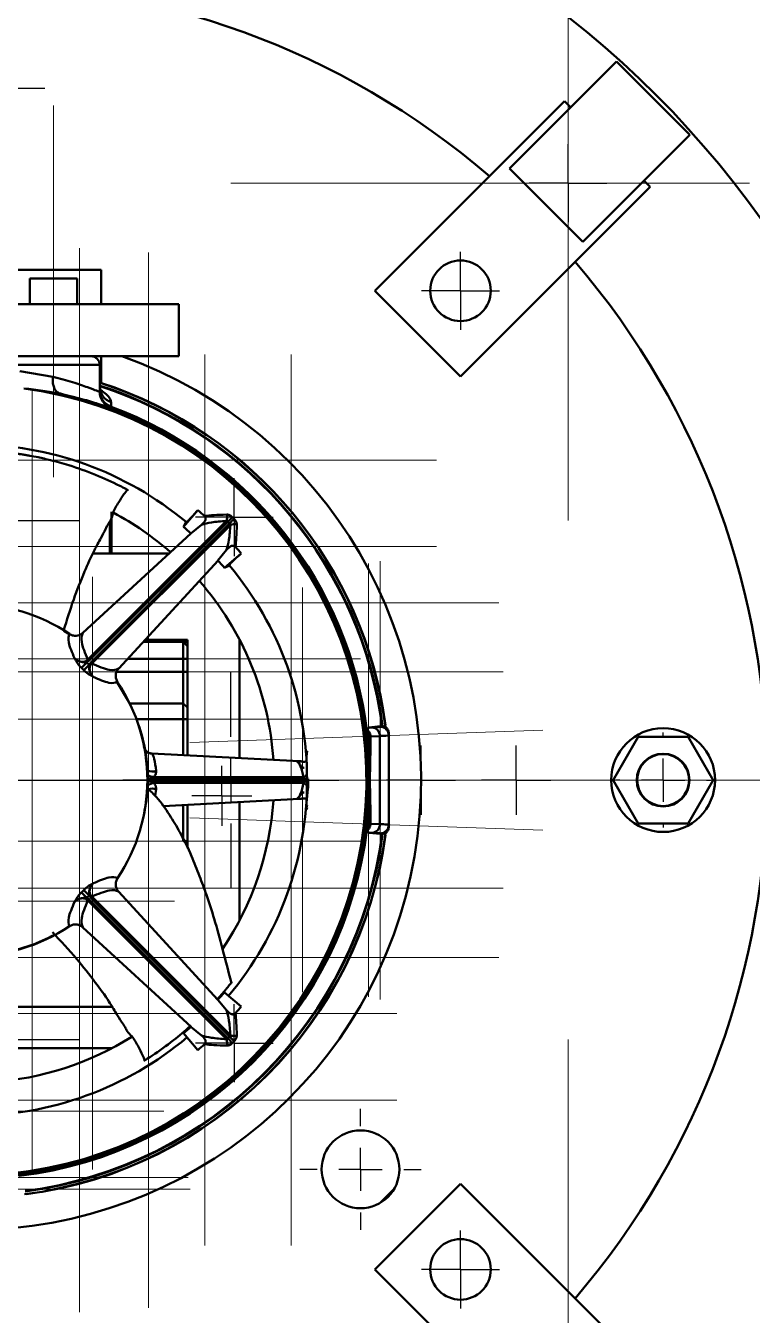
# Model space of a CAD drawing. Header units: millimetres. Extents: x 0 to 420, y 0 to 297.
# Drawn here: x 349.57 to 370.58, y 189.53 to 226.8 of the extents above; entities that cross this region are included whole.
import ezdxf

# ---------------------------------------------------------------- set-up
doc = ezdxf.new("R2010")
doc.units = ezdxf.units.MM
doc.linetypes.add('CENTERX2', pattern=[20.32, 12.7, -2.54, 2.54, -2.54])
doc.layers.add('9中心线层', color=1, linetype='Continuous')

# ---------------------------------------------------------------- blocks, each defined once
blk = doc.blocks.new('SW_CENTERMARKSYMBOL_100')
at = {"layer": '9中心线层', "color": 0}
for p, q in [((0, 1.25), (0, 1.375)), ((0, 0), (0, 0.625)), ((-1.25, 0), (-1.375, 0)), ((0, 0), (-0.625, 0)), ((0, 0), (0, -0.625)), ((0, 0), (0.625, 0)), ((1.25, 0), (1.375, 0)), ((0, -1.25), (0, -1.375))]:
    blk.add_line(p, q, dxfattribs=at)
blk = doc.blocks.new('SW_CENTERMARKSYMBOL_101')
at = {"layer": '9中心线层', "color": 0}
for p, q in [((0, 1.25), (0, 9.375)), ((0, 0), (0, 0.625)), ((-1.25, 0), (-9.375, 0)), ((0, 0), (-0.625, 0)), ((0, 0), (0, -0.625)), ((0, 0), (0.625, 0)), ((1.25, 0), (9.375, 0)), ((0, -1.25), (0, -9.375))]:
    blk.add_line(p, q, dxfattribs=at)
blk = doc.blocks.new('SW_CENTERMARKSYMBOL_104')
at = {"layer": '9中心线层', "color": 0}
for p, q in [((0, 1.25), (0, 2.125)), ((0, 0), (0, 0.625)), ((-1.25, 0), (-2.125, 0)), ((0, 0), (-0.625, 0)), ((0, 0), (0, -0.625)), ((0, 0), (0.625, 0)), ((1.25, 0), (2.125, 0)), ((0, -1.25), (0, -2.125))]:
    blk.add_line(p, q, dxfattribs=at)
blk = doc.blocks.new('SW_CENTERMARKSYMBOL_105')
at = {"layer": '9中心线层', "color": 0}
for p, q in [((0, 0.625), (0, 1.125)), ((0, 0), (0, 0.625)), ((-0.625, 0), (-1.125, 0)), ((0, 0), (-0.625, 0)), ((0, 0), (0, -0.625)), ((0, 0), (0.625, 0)), ((0.625, 0), (1.125, 0)), ((0, -0.625), (0, -1.125))]:
    blk.add_line(p, q, dxfattribs=at)
blk = doc.blocks.new('SW_CENTERMARKSYMBOL_108')
at = {"layer": '9中心线层', "color": 0}
for p, q in [((0, 0.625), (0, 1.125)), ((0, 0), (0, 0.625)), ((-0.625, 0), (-1.125, 0)), ((0, 0), (-0.625, 0)), ((0, 0), (0, -0.625)), ((0, 0), (0.625, 0)), ((0.625, 0), (1.125, 0)), ((0, -0.625), (0, -1.125))]:
    blk.add_line(p, q, dxfattribs=at)
blk = doc.blocks.new('SW_CENTERMARKSYMBOL_110')
at = {"layer": '9中心线层', "color": 0}
for p, q in [((0, 0.625), (0, 1.125)), ((0, 0), (0, 0.625)), ((-0.625, 0), (-1.125, 0)), ((0, 0), (-0.625, 0)), ((0, 0), (0, -0.625)), ((0, 0), (0.625, 0)), ((0.625, 0), (1.125, 0)), ((0, -0.625), (0, -1.125))]:
    blk.add_line(p, q, dxfattribs=at)
blk = doc.blocks.new('SW_CENTERMARKSYMBOL_111')
at = {"layer": '9中心线层', "color": 0}
for p, q in [((0, 1.25), (0, 1.75)), ((0, 0), (0, 0.625)), ((-1.25, 0), (-1.75, 0)), ((0, 0), (-0.625, 0)), ((0, 0), (0, -0.625)), ((0, 0), (0.625, 0)), ((1.25, 0), (1.75, 0)), ((0, -1.25), (0, -1.75))]:
    blk.add_line(p, q, dxfattribs=at)
blk = doc.blocks.new('SW_CENTERMARKSYMBOL_112')
at = {"layer": '9中心线层', "color": 0}
for p, q in [((0, 0.625), (0, 1.125)), ((0, 0), (0, 0.625)), ((-0.625, 0), (-1.125, 0)), ((0, 0), (-0.625, 0)), ((0, 0), (0, -0.625)), ((0, 0), (0.625, 0)), ((0.625, 0), (1.125, 0)), ((0, -0.625), (0, -1.125))]:
    blk.add_line(p, q, dxfattribs=at)
blk = doc.blocks.new('SW_CENTERMARKSYMBOL_114')
at = {"layer": '9中心线层', "color": 0}
for p, q in [((0, 1.25), (0, 3.125)), ((0, 0), (0, 0.625)), ((-1.25, 0), (-3.125, 0)), ((0, 0), (-0.625, 0)), ((0, 0), (0, -0.625)), ((0, 0), (0.625, 0)), ((1.25, 0), (3.125, 0)), ((0, -1.25), (0, -3.125))]:
    blk.add_line(p, q, dxfattribs=at)
blk = doc.blocks.new('SW_CENTERMARKSYMBOL_120')
at = {"layer": '9中心线层', "color": 0}
for p, q in [((0, 0.625), (0, 1.125)), ((0, 0), (0, 0.625)), ((-0.625, 0), (-1.125, 0)), ((0, 0), (-0.625, 0)), ((0, 0), (0, -0.625)), ((0, 0), (0.625, 0)), ((0.625, 0), (1.125, 0)), ((0, -0.625), (0, -1.125))]:
    blk.add_line(p, q, dxfattribs=at)
blk = doc.blocks.new('SW_CENTERMARKSYMBOL_122')
at = {"layer": '9中心线层', "color": 0}
for p, q in [((0, 1.25), (0, 3.125)), ((0, 0), (0, 0.625)), ((-1.25, 0), (-3.125, 0)), ((0, 0), (-0.625, 0)), ((0, 0), (0, -0.625)), ((0, 0), (0.625, 0)), ((1.25, 0), (3.125, 0)), ((0, -1.25), (0, -3.125))]:
    blk.add_line(p, q, dxfattribs=at)
blk = doc.blocks.new('SW_CENTERMARKSYMBOL_126')
at = {"layer": '9中心线层', "color": 0}
for p, q in [((0, 1.25), (0, 3.125)), ((0, 0), (0, 0.625)), ((-1.25, 0), (-3.125, 0)), ((0, 0), (-0.625, 0)), ((0, 0), (0, -0.625)), ((0, 0), (0.625, 0)), ((1.25, 0), (3.125, 0)), ((0, -1.25), (0, -3.125))]:
    blk.add_line(p, q, dxfattribs=at)
blk = doc.blocks.new('SW_CENTERMARKSYMBOL_127')
at = {"layer": '9中心线层', "color": 0}
for p, q in [((0, 0.625), (0, 0.869475)), ((0, 0), (0, 0.625)), ((-0.625, 0), (-0.869475, 0)), ((0, 0), (-0.625, 0)), ((0, 0), (0, -0.625)), ((0, 0), (0.625, 0)), ((0.625, 0), (0.869475, 0)), ((0, -0.625), (0, -0.869475))]:
    blk.add_line(p, q, dxfattribs=at)
blk = doc.blocks.new('SW_CENTERMARKSYMBOL_128')
at = {"layer": '9中心线层', "color": 0}
for p, q in [((0, 0.625), (0, 1)), ((0, 0), (0, 0.625)), ((-0.625, 0), (-1, 0)), ((0, 0), (-0.625, 0)), ((0, 0), (0, -0.625)), ((0, 0), (0.625, 0)), ((0.625, 0), (1, 0)), ((0, -0.625), (0, -1))]:
    blk.add_line(p, q, dxfattribs=at)
blk = doc.blocks.new('SW_CENTERMARKSYMBOL_129')
at = {"layer": '9中心线层', "color": 0}
for p, q in [((0, 0.625), (0, 1)), ((0, 0), (0, 0.625)), ((-0.625, 0), (-1, 0)), ((0, 0), (-0.625, 0)), ((0, 0), (0, -0.625)), ((0, 0), (0.625, 0)), ((0.625, 0), (1, 0)), ((0, -0.625), (0, -1))]:
    blk.add_line(p, q, dxfattribs=at)

msp = doc.modelspace()

# ---------------------------------------------------------------- linework, layer by layer
at = {"color": 7, "linetype": 'Continuous', "lineweight": 50}
for p, q in [((366.65, 225.771), (363.556, 222.678)), ((368.771, 223.65), (366.65, 225.771)), ((365.147, 224.622), (359.667, 219.142)), ((365.324, 224.445), (365.147, 224.622)), ((365.678, 220.556), (368.771, 223.65)), ((363.556, 222.678), (365.678, 220.556)), ((362.142, 216.667), (367.622, 222.147)), ((367.622, 222.147), (367.445, 222.324)), ((351.75, 219.75), (349.25, 219.75)), ((349.688, 219.5), (349.688, 218.75)), ((349.688, 219.5), (350.375, 219.5)), ((350.375, 219.5), (351.062, 219.5)), ((351.062, 218.75), (351.062, 219.5)), ((351.75, 218.75), (351.75, 219.75)), ((359.667, 219.142), (362.142, 216.667)), ((354, 218.75), (342, 218.75)), ((354, 217.25), (354, 218.75)), ((342, 217.25), (354, 217.25)), ((351.712, 217), (344.287, 217)), ((351.712, 216.225), (351.712, 217)), ((351.75, 216.479), (351.75, 217.25)), ((349.396, 216.814), (350.356, 216.659)), ((352.037, 215.773), (352.039, 215.792)), ((352.037, 215.773), (352.037, 215.757)), ((352.041, 215.917), (352.039, 215.792)), ((354.133, 212.315), (354.546, 212.801)), ((351.367, 208.483), (355.372, 212.489)), ((351.4, 208.452), (355.415, 212.463)), ((355.463, 212.415), (351.452, 208.4)), ((352, 212.475), (352, 211.55)), ((352.05, 212.756), (352.05, 211.55)), ((354.205, 212.462), (354.133, 212.315)), ((355.463, 212.415), (355.415, 212.463)), ((354.349, 212.128), (351.221, 209.254)), ((355.489, 212.372), (351.483, 208.367)), ((352.05, 212.125), (352, 212.125)), ((354.652, 212.379), (354.349, 212.128)), ((353.72, 211.55), (351.513, 211.55)), ((352.259, 208.226), (355.13, 211.351)), ((355.128, 211.349), (355.379, 211.652)), ((355.801, 211.546), (355.315, 211.133)), ((355.315, 211.133), (355.462, 211.205)), ((350.793, 209.236), (350.669, 209.315)), ((350.834, 209.225), (350.835, 209.224)), ((351.119, 209.192), (351.117, 209.191)), ((355.75, 209.062), (355.75, 205.636)), ((352.97, 209), (354.125, 209)), ((353.016, 209.05), (354.25, 209.05)), ((354.125, 209), (354.25, 209)), ((354.125, 208.5), (354.125, 209)), ((354.125, 209), (354.25, 208.875)), ((354.25, 209.05), (354.25, 208.875)), ((354.25, 208.875), (354.25, 208.5)), ((351.4, 208.452), (351.332, 208.402)), ((351.332, 208.402), (351.402, 208.332)), ((351.452, 208.4), (351.402, 208.332)), ((354.125, 208.5), (352.511, 208.5)), ((354.125, 208.125), (354.125, 208.5)), ((354.25, 208.5), (354.125, 208.5)), ((354.25, 208.5), (354.25, 208.125)), ((351.246, 208.18), (351.18, 208.246)), ((352.191, 208.117), (352.205, 208.145)), ((352.195, 208.125), (354.125, 208.125)), ((352.254, 208.221), (352.24, 208.229)), ((354.125, 207.216), (354.125, 208.125)), ((354.25, 208.125), (354.125, 208.125)), ((354.25, 208.125), (354.25, 207.102)), ((352.224, 207.835), (352.225, 207.834)), ((352.579, 207.216), (354.125, 207.216)), ((354.125, 206.761), (354.125, 207.216)), ((354.25, 207.102), (354.125, 207.216)), ((354.25, 207.102), (354.25, 206.761)), ((354.125, 206.761), (352.772, 206.761)), ((354.125, 205.722), (354.125, 206.761)), ((354.25, 206.761), (354.125, 206.761)), ((354.25, 206.761), (354.25, 205.715)), ((359.437, 206.46), (359.503, 206.52)), ((359.819, 206.556), (359.503, 206.52)), ((359.585, 206.523), (359.503, 206.52)), ((359.819, 206.556), (359.875, 206.556)), ((359.819, 206.556), (359.819, 206.54)), ((359.891, 206.554), (359.875, 206.556)), ((359.891, 206.554), (359.971, 206.534)), ((359.979, 206.53), (359.971, 206.534)), ((359.44, 206.378), (359.484, 205.945)), ((359.484, 206.263), (359.484, 205.945)), ((359.54, 206.263), (359.484, 206.263)), ((359.54, 206.263), (359.809, 206.273)), ((359.54, 205.945), (359.54, 206.263)), ((359.809, 206.273), (359.809, 203.727)), ((360.069, 206.29), (360.069, 206.337)), ((360.069, 203.71), (360.069, 206.29)), ((367.278, 206.25), (366.557, 205)), ((368.722, 206.25), (367.278, 206.25)), ((369.443, 205), (368.722, 206.25)), ((352.982, 205.962), (352.982, 205.968)), ((357.474, 205.546), (353.214, 205.77)), ((353.215, 205.769), (353.233, 205.76)), ((357.681, 205.755), (357.73, 205.759)), ((357.681, 205.755), (357.681, 205.755)), ((359.484, 205.945), (359.54, 205.945)), ((359.523, 205), (359.54, 205.945)), ((357.401, 205.546), (357.51, 205.543)), ((357.414, 205.54), (357.401, 205.546)), ((357.414, 205.54), (357.51, 205.543)), ((357.414, 205.54), (357.537, 205.542)), ((357.42, 205.537), (357.414, 205.54)), ((357.414, 205.54), (357.42, 205.537)), ((357.42, 205.537), (357.539, 205.528)), ((357.691, 205.628), (357.689, 205.658)), ((353.256, 205.041), (357.649, 205.04)), ((353.256, 205.041), (353.256, 204.959)), ((353.281, 205.081), (357.602, 205.082)), ((357.649, 205), (357.649, 205.04)), ((357.739, 205), (357.649, 205)), ((357.649, 204.96), (357.649, 205)), ((357.739, 205), (357.739, 205.041)), ((357.739, 204.959), (357.739, 205)), ((359.54, 204.055), (359.523, 205)), ((366.557, 205), (367.278, 203.75)), ((368.722, 203.75), (369.443, 205)), ((357.649, 204.96), (353.256, 204.959)), ((357.602, 204.918), (353.281, 204.919)), ((353.343, 204.734), (353.311, 204.545)), ((357.732, 204.746), (357.689, 204.342)), ((353.54, 204.248), (357.487, 204.455)), ((354.125, 203.239), (354.125, 204.278)), ((354.25, 204.285), (354.25, 203.239)), ((355.75, 204.364), (355.75, 200.938)), ((357.401, 204.454), (357.414, 204.46)), ((357.51, 204.457), (357.401, 204.454)), ((357.455, 204.459), (357.414, 204.46)), ((357.465, 204.458), (357.414, 204.46)), ((357.73, 204.241), (357.681, 204.245)), ((357.681, 204.245), (357.681, 204.245)), ((357.689, 204.342), (357.691, 204.372)), ((359.484, 204.055), (359.44, 203.622)), ((359.484, 204.055), (359.484, 203.737)), ((359.484, 204.055), (359.54, 204.055)), ((359.54, 203.737), (359.54, 204.055)), ((359.503, 203.48), (359.437, 203.54)), ((359.54, 203.737), (359.484, 203.737)), ((359.819, 203.444), (359.503, 203.48)), ((359.585, 203.477), (359.503, 203.48)), ((359.809, 203.727), (359.54, 203.737)), ((360.069, 203.663), (360.069, 203.71)), ((367.278, 203.75), (368.722, 203.75)), ((354.25, 203.239), (354.125, 203.239)), ((354.25, 203.239), (354.25, 203.034)), ((359.819, 203.46), (359.819, 203.444)), ((359.819, 203.444), (359.875, 203.444)), ((359.891, 203.446), (359.875, 203.444)), ((359.971, 203.466), (359.891, 203.446)), ((359.971, 203.466), (359.979, 203.47)), ((352.225, 202.166), (352.224, 202.165)), ((351.18, 201.754), (351.246, 201.82)), ((351.402, 201.668), (351.332, 201.598)), ((351.452, 201.6), (351.402, 201.668)), ((351.483, 201.633), (355.489, 197.628)), ((352.192, 201.881), (352.191, 201.883)), ((355.128, 198.651), (352.254, 201.779)), ((351.4, 201.548), (351.332, 201.598)), ((355.372, 197.511), (351.367, 201.517)), ((355.415, 197.537), (351.4, 201.548)), ((351.452, 201.6), (355.463, 197.585)), ((350.835, 200.776), (350.834, 200.775)), ((351.117, 200.809), (351.145, 200.795)), ((351.226, 200.741), (354.351, 197.87)), ((355.379, 198.348), (355.128, 198.651)), ((355.313, 198.864), (355.801, 198.454)), ((348.699, 198.45), (352.067, 198.45)), ((354.136, 197.687), (354.546, 197.199)), ((354.349, 197.872), (354.652, 197.621)), ((355.415, 197.537), (355.463, 197.585)), ((352.062, 197.25), (348.636, 197.25)), ((362.142, 193.333), (359.667, 190.858)), ((367.622, 187.853), (362.142, 193.333)), ((359.667, 190.858), (365.147, 185.378))]:
    msp.add_line(p, q, dxfattribs=at)
at = {"color": 7, "linetype": 'Continuous', "lineweight": 50, "flags": 128}
for points in [[(355.415, 212.463), (355.433, 212.482), (355.451, 212.5), (355.469, 212.518), (355.486, 212.535), (355.503, 212.552), (355.519, 212.568), (355.534, 212.583), (355.548, 212.597)], [(355.463, 212.415), (355.482, 212.433), (355.5, 212.451), (355.518, 212.469), (355.535, 212.486), (355.552, 212.503), (355.568, 212.519), (355.583, 212.534), (355.597, 212.548)], [(350.829, 209.216), (350.814, 209.226), (350.674, 209.316)], [(352.518, 207.31), (352.224, 207.811), (352.182, 207.873)], [(353.167, 205.777), (353.173, 205.775), (353.215, 205.769)], [(355.415, 197.537), (355.433, 197.518), (355.451, 197.5), (355.469, 197.482), (355.486, 197.465), (355.503, 197.448), (355.519, 197.432), (355.534, 197.417), (355.548, 197.403)], [(355.463, 197.585), (355.482, 197.567), (355.5, 197.549), (355.518, 197.531), (355.535, 197.514), (355.552, 197.497), (355.568, 197.481), (355.583, 197.466), (355.597, 197.452)], [(359.816, 192.778), (360.129, 193.088), (360.222, 193.184)]]:
    msp.add_lwpolyline(points, dxfattribs=at)
at = {"color": 7, "linetype": 'Continuous', "lineweight": 50}
for centre, radius in [((348, 205), 28), ((362.142, 219.142), 0.875), ((368, 205), 1.5), ((368, 205), 0.763), ((368, 205), 0.75), ((359.25, 193.75), 1.125), ((362.142, 190.858), 0.875)]:
    msp.add_circle(centre, radius, dxfattribs=at)
for centre, radius, start, end in [((348, 205), 23, 49.3637, 130.6363), ((348, 205), 23, 319.3637, 40.6363), ((348, 205), 13, 109.5572, 70.4428), ((351.462, 217), 0.25, 0, 90), ((348, 205), 11.461, 102.9957, 77.0043), ((348, 205), 11.421, 270, 82.3624), ((348, 205), 11.992, 7.4446, 72.0396), ((348, 205), 11.977, 7.4625, 72.013), ((352.206, 216.257), 0.494, 180.2154, 250.2369), ((352.212, 216.225), 0.5, 180.0007, 249.4326), ((352.206, 216.383), 0.494, 180.2164, 250.441), ((352.212, 216.241), 0.5, 180.0006, 249.4596), ((348, 205), 12.069, 7.3006, 72.0121), ((348, 205), 12.076, 7.5665, 71.9854), ((348, 205), 11.505, 110.5429, 69.4571), ((348, 205), 11.523, 6.8669, 69.4798), ((348, 205), 9.705, 50.2581, 89.9947), ((348, 205), 10.184, 48.5586, 50), ((348, 205), 8.75, 48.85, 62.0462), ((355.169, 212.591), 0.227, 333.4383, 21.1145), ((348, 205), 9.546, 48.3079, 50.0242), ((355.591, 212.169), 0.227, 68.8855, 116.5617), ((348, 205), 10.184, 40, 41.4414), ((348, 205), 9.546, 39.9758, 41.6921), ((348, 205), 9.705, 0, 39.7419), ((348, 205), 8.75, 3.8593, 41.1396), ((348, 205), 5.087, 56.1436, 123.8564), ((475.817, 86.483), 174.243, 135.59662, 135.66817), ((229.483, 332.817), 174.243, 314.33183, 314.40338), ((350.866, 207.922), 0.752, 44.7602, 48.2635), ((350.922, 207.866), 0.752, 41.7365, 45.2398), ((348, 205), 5.077, 25.1069, 34.4693), ((348, 205), 5.087, 326.1436, 33.8564), ((359.569, 206.283), 0.24, 357.5587, 86.1799), ((359.819, 206.29), 0.25, 0.0044, 90.0044), ((353.228, 206.011), 0.251, 216.6411, 271.2099), ((348, 205), 5.101, 358.7974, 9.2664), ((357.756, 205.761), 0.075, 110.8257, 184.4753), ((348, 205), 9.711, 3.8827, 4.4609), ((348, 205), 11.523, 0, 4.7028), ((348, 205), 9.71, 3.8827, 4.0089), ((353.229, 205.544), 0.3, 243.0404, 292.2949), ((353.345, 205.534), 0.457, 237.3944, 261.9463), ((352.865, 293.786), 88.745, 270.15222, 270.25273), ((348, 205), 9.705, 320, 0), ((357.509, 205.299), 0.236, 293.1687, 325.2576), ((357.639, 209.709), 4.67, 270.1228, 271.2192), ((348, 205), 11.523, 355.2972, 0), ((353.345, 204.466), 0.457, 98.0572, 122.6741), ((352.865, 116.214), 88.745, 89.74727, 89.84778), ((353.229, 204.452), 0.304, 67.9812, 110.4531), ((357.511, 204.703), 0.234, 34.5627, 67.011), ((357.639, 200.291), 4.67, 88.7808, 89.8772), ((348, 205), 8.75, 326.1661, 356.1339), ((348, 205), 9.711, 355.5391, 356.1173), ((357.756, 204.239), 0.075, 175.5284, 249.1408), ((348, 205), 9.71, 356.0276, 356.1173), ((348, 205), 11.523, 276.8669, 353.1331), ((359.569, 203.717), 0.24, 273.8201, 2.4413), ((359.819, 203.71), 0.25, 269.9956, 359.9956), ((348, 205), 12.069, 277.3006, 352.6994), ((348, 205), 11.992, 277.4446, 352.5554), ((348, 205), 11.977, 277.4625, 352.5375), ((348, 205), 12.076, 277.5576, 352.4339), ((475.817, 323.517), 174.243, 224.33183, 224.40338), ((229.483, 77.183), 174.243, 45.59662, 45.66817), ((350.922, 202.134), 0.752, 314.7602, 318.2635), ((350.866, 202.078), 0.752, 311.7365, 315.2398), ((348, 205), 5.087, 236.1436, 303.8564), ((348, 205), 5.074, 280.9301, 298.2588), ((348, 205), 5.077, 280.9963, 298.2299), ((348, 205), 9.546, 318.3079, 320), ((348, 205), 10.184, 318.5586, 320), ((348, 205), 9.705, 270.0047, 309.9985), ((348, 205), 8.75, 273.8675, 302.0381), ((348, 205), 9.546, 310, 311.6921), ((355.169, 197.409), 0.227, 338.8855, 26.5617), ((355.591, 197.831), 0.227, 243.4383, 291.1145), ((348, 205), 10.184, 310, 311.4414)]:
    msp.add_arc(centre, radius, start, end, dxfattribs=at)
msp.add_ellipse((348.054, 204.929), major_axis=(-3.055, 4.033), ratio=0.999844, start_param=4.241519, end_param=4.404316, dxfattribs=at)
for points, knots in [([(350.356, 216.659), (350.353, 216.621), (350.347, 216.545), (350.358, 216.459), (350.373, 216.393), (350.399, 216.315), (350.456, 216.222), (350.523, 216.189), (350.555, 216.173)], [0, 0, 0, 0, 0.1642334, 0.3380402, 0.3964664, 0.5006287, 0.7564276, 1, 1, 1, 1]), ([(350.356, 216.659), (350.555, 216.604), (350.953, 216.496), (351.376, 216.346), (351.659, 216.24), (351.695, 216.23), (351.712, 216.225)], [0, 0, 0, 0, 0.2507703, 0.5005571, 0.7507372, 1, 1, 1, 1]), ([(350.555, 216.173), (350.394, 216.2), (350.074, 216.254), (349.703, 216.298), (349.518, 216.319)], [0, 0, 0, 0, 0.501511, 1, 1, 1, 1]), ([(350.577, 216.168), (350.573, 216.169), (350.566, 216.17), (350.559, 216.172), (350.556, 216.173), (350.555, 216.173)], [0, 0, 0, 0, 0.560086, 0.788514, 1, 1, 1, 1]), ([(352.037, 215.757), (352.018, 215.761), (351.981, 215.77), (351.681, 215.869), (351.228, 216.01), (350.795, 216.115), (350.577, 216.168)], [0, 0, 0, 0, 0.2493872, 0.499569, 0.7492619, 1, 1, 1, 1]), ([(351.734, 216.271), (351.792, 216.231), (352.007, 216.086), (352.026, 215.988), (352.041, 215.917)], [0, 0, 0, 0, 0.2745072, 1, 1, 1, 1]), ([(352.51, 213.39), (352.511, 213.389), (352.514, 213.387), (352.518, 213.385), (352.521, 213.384), (352.523, 213.383), (352.524, 213.382), (352.524, 213.382), (352.524, 213.382), (352.524, 213.382), (352.524, 213.382), (352.524, 213.382), (352.522, 213.383), (352.517, 213.386), (352.499, 213.396), (352.422, 213.437), (352.118, 213.594), (351.579, 213.839), (350.904, 214.08), (350.345, 214.236), (349.968, 214.321), (349.732, 214.367), (349.581, 214.393), (349.485, 214.409), (349.415, 214.419), (349.371, 214.426), (349.344, 214.43), (349.326, 214.432), (349.315, 214.434), (349.304, 214.435), (349.301, 214.436), (349.301, 214.436), (349.304, 214.435), (349.307, 214.435), (349.309, 214.435)], [0, 0, 0, 0, 0.0014383, 0.0033739, 0.0045029, 0.0051644, 0.0058299, 0.0059547, 0.0060098, 0.0060652, 0.0061151, 0.0061989, 0.006418, 0.0072946, 0.0107675, 0.0246207, 0.080099, 0.3019307, 0.5389835, 0.6982876, 0.8032123, 0.8711131, 0.9050634, 0.9366359, 0.9568992, 0.9696657, 0.9779066, 0.9836195, 0.9877631, 0.9919263, 0.9938919, 0.9957709, 0.9970504, 1, 1, 1, 1]), ([(350.667, 209.321), (350.759, 209.623), (350.934, 210.2), (351.247, 210.971), (351.506, 211.566), (351.73, 211.962), (351.865, 212.221), (351.947, 212.404), (352.055, 212.542), (352.092, 212.776), (352.249, 213.012), (352.386, 213.236), (352.477, 213.348), (352.51, 213.39)], [0, 0, 0, 0, 0.2108544, 0.402401, 0.5536758, 0.6426733, 0.7070031, 0.7489273, 0.7765916, 0.8227023, 0.9021526, 0.9635624, 1, 1, 1, 1]), ([(354.205, 212.462), (354.206, 212.462), (354.21, 212.461), (354.22, 212.467), (354.229, 212.471), (354.234, 212.47), (354.242, 212.472), (354.27, 212.497), (354.312, 212.539), (354.399, 212.634), (354.497, 212.745), (354.546, 212.801)], [0, 0, 0, 0, 0.100046, 0.200093, 0.293566, 0.405784, 0.500157, 0.625211, 0.750509, 0.875166, 1, 1, 1, 1]), ([(354.74, 212.634), (354.745, 212.629), (354.756, 212.619), (354.766, 212.6), (354.772, 212.579), (354.773, 212.553), (354.766, 212.52), (354.735, 212.453), (354.689, 212.412), (354.652, 212.379)], [0, 0, 0, 0, 0.0609994, 0.1204149, 0.1826359, 0.2515263, 0.3667722, 0.502344, 1, 1, 1, 1]), ([(355.372, 212.489), (355.219, 212.477), (354.912, 212.454), (354.739, 212.404), (354.652, 212.379)], [0, 0, 0, 0, 0.499998, 1, 1, 1, 1]), ([(354.74, 212.634), (354.825, 212.643), (354.996, 212.662), (355.251, 212.669), (355.381, 212.672)], [0, 0, 0, 0, 0.493479, 1, 1, 1, 1]), ([(355.415, 212.463), (355.411, 212.467), (355.405, 212.473), (355.4, 212.482), (355.396, 212.488), (355.392, 212.491), (355.387, 212.493), (355.381, 212.493), (355.375, 212.49), (355.372, 212.489)], [0, 0, 0, 0, 0.217558, 0.414923, 0.557913, 0.624313, 0.690436, 0.83166, 1, 1, 1, 1]), ([(355.381, 212.672), (355.395, 212.672), (355.42, 212.67), (355.46, 212.66), (355.505, 212.638), (355.532, 212.612), (355.548, 212.597)], [0, 0, 0, 0, 0.277993, 0.483415, 0.692084, 1, 1, 1, 1]), ([(355.489, 212.372), (355.491, 212.376), (355.493, 212.381), (355.493, 212.388), (355.492, 212.391), (355.49, 212.394), (355.487, 212.397), (355.481, 212.4), (355.473, 212.405), (355.467, 212.411), (355.463, 212.415)], [0, 0, 0, 0, 0.215405, 0.294386, 0.36172, 0.422433, 0.479847, 0.588044, 0.779358, 1, 1, 1, 1]), ([(355.548, 212.597), (355.556, 212.589), (355.572, 212.572), (355.589, 212.556), (355.597, 212.548)], [0, 0, 0, 0, 0.499661, 1, 1, 1, 1]), ([(355.597, 212.548), (355.612, 212.532), (355.638, 212.505), (355.66, 212.46), (355.67, 212.42), (355.672, 212.395), (355.672, 212.381)], [0, 0, 0, 0, 0.307916, 0.516585, 0.722007, 1, 1, 1, 1]), ([(355.379, 211.652), (355.404, 211.739), (355.454, 211.913), (355.477, 212.219), (355.489, 212.372)], [0, 0, 0, 0, 0.501439, 1, 1, 1, 1]), ([(355.672, 212.381), (355.669, 212.251), (355.662, 211.996), (355.643, 211.824), (355.634, 211.74)], [0, 0, 0, 0, 0.507469, 1, 1, 1, 1]), ([(355.379, 211.652), (355.412, 211.689), (355.453, 211.736), (355.521, 211.766), (355.552, 211.773), (355.579, 211.772), (355.599, 211.766), (355.619, 211.755), (355.629, 211.745), (355.634, 211.74)], [0, 0, 0, 0, 0.498067, 0.633743, 0.749143, 0.81659, 0.87964, 0.94006, 1, 1, 1, 1]), ([(355.801, 211.546), (355.728, 211.482), (355.585, 211.356), (355.505, 211.279), (355.47, 211.241), (355.47, 211.233), (355.47, 211.226), (355.462, 211.212), (355.462, 211.207), (355.462, 211.205)], [0, 0, 0, 0, 0.167429, 0.330339, 0.499808, 0.624816, 0.749899, 0.87498, 1, 1, 1, 1]), ([(350.982, 208.522), (350.91, 208.689), (350.767, 209.023), (350.812, 209.157), (350.834, 209.225)], [0, 0, 0, 0, 0.499572, 1, 1, 1, 1]), ([(350.835, 209.224), (350.865, 209.208), (350.926, 209.175), (351.027, 209.167), (351.131, 209.189), (351.188, 209.23), (351.221, 209.254)], [0, 0, 0, 0, 0.243917, 0.499935, 0.707589, 1, 1, 1, 1]), ([(351.221, 209.254), (351.193, 209.182), (351.137, 209.038), (351.29, 208.668), (351.367, 208.483)], [0, 0, 0, 0, 0.499587, 1, 1, 1, 1]), ([(351.18, 208.246), (351.158, 208.269), (351.111, 208.317), (351.041, 208.415), (351.005, 208.48), (350.982, 208.522)], [0, 0, 0, 0, 0.242221, 0.498524, 1, 1, 1, 1]), ([(350.982, 208.522), (351.016, 208.494), (351.084, 208.44), (351.208, 208.403), (351.291, 208.402), (351.332, 208.402)], [0, 0, 0, 0, 0.348909, 0.677272, 1, 1, 1, 1]), ([(351.367, 208.483), (351.354, 208.471), (351.328, 208.447), (351.28, 208.425), (351.228, 208.415), (351.156, 208.42), (351.068, 208.453), (351.011, 208.499), (350.982, 208.522)], [0, 0, 0, 0, 0.122298, 0.243258, 0.364571, 0.488385, 0.741182, 1, 1, 1, 1]), ([(351.402, 208.332), (351.402, 208.291), (351.403, 208.208), (351.44, 208.084), (351.494, 208.016), (351.522, 207.982)], [0, 0, 0, 0, 0.322483, 0.651127, 1, 1, 1, 1]), ([(351.522, 207.982), (351.499, 208.011), (351.453, 208.068), (351.42, 208.156), (351.415, 208.228), (351.425, 208.28), (351.447, 208.328), (351.471, 208.354), (351.483, 208.367)], [0, 0, 0, 0, 0.258818, 0.511615, 0.635429, 0.756742, 0.877702, 1, 1, 1, 1]), ([(351.483, 208.367), (351.668, 208.29), (352.037, 208.137), (352.182, 208.193), (352.254, 208.221)], [0, 0, 0, 0, 0.499836, 1, 1, 1, 1]), ([(351.522, 207.982), (351.48, 208.005), (351.415, 208.041), (351.317, 208.111), (351.269, 208.158), (351.246, 208.18)], [0, 0, 0, 0, 0.5017222, 0.757874, 1, 1, 1, 1]), ([(352.225, 207.834), (352.157, 207.812), (352.023, 207.767), (351.689, 207.91), (351.522, 207.982)], [0, 0, 0, 0, 0.501582, 1, 1, 1, 1]), ([(352.224, 207.835), (352.208, 207.865), (352.175, 207.926), (352.167, 208.033), (352.191, 208.137), (352.233, 208.193), (352.254, 208.221)], [0, 0, 0, 0, 0.2432881, 0.4998297, 0.7497743, 1, 1, 1, 1]), ([(359.44, 206.378), (359.439, 206.387), (359.437, 206.403), (359.436, 206.428), (359.435, 206.445), (359.436, 206.456), (359.437, 206.459), (359.437, 206.46)], [0, 0, 0, 0, 0.267042, 0.497713, 0.749598, 0.877644, 1, 1, 1, 1]), ([(359.437, 206.46), (359.453, 206.447), (359.484, 206.421), (359.516, 206.371), (359.537, 206.318), (359.539, 206.281), (359.54, 206.263)], [0, 0, 0, 0, 0.267536, 0.522532, 0.766218, 1, 1, 1, 1]), ([(359.585, 206.523), (359.653, 206.525), (359.789, 206.531), (359.809, 206.537), (359.819, 206.54)], [0, 0, 0, 0, 0.499996, 1, 1, 1, 1]), ([(359.44, 206.378), (359.453, 206.36), (359.478, 206.326), (359.482, 206.284), (359.484, 206.263)], [0, 0, 0, 0, 0.505436, 1, 1, 1, 1]), ([(360.069, 206.29), (360.054, 206.287), (360.027, 206.281), (359.874, 206.275), (359.809, 206.273)], [0, 0, 0, 0, 0.5818, 1, 1, 1, 1]), ([(353.167, 205.776), (353.143, 205.785), (353.096, 205.801), (353.04, 205.849), (353.001, 205.907), (352.989, 205.949), (352.984, 205.97)], [0, 0, 0, 0, 0.269406, 0.532812, 0.778928, 1, 1, 1, 1]), ([(353.233, 205.76), (353.251, 205.724), (353.285, 205.651), (353.324, 205.394), (353.343, 205.266)], [0, 0, 0, 0, 0.501043, 1, 1, 1, 1]), ([(357.602, 205.082), (357.576, 205.199), (357.523, 205.433), (357.454, 205.502), (357.42, 205.537)], [0, 0, 0, 0, 0.497803, 1, 1, 1, 1]), ([(357.42, 205.537), (357.441, 205.519), (357.479, 205.486), (357.532, 205.407), (357.573, 205.373), (357.579, 205.368)], [0, 0, 0, 0, 0.500178, 0.924637, 1, 1, 1, 1]), ([(357.51, 205.543), (357.515, 205.543), (357.524, 205.542), (357.533, 205.542), (357.537, 205.542)], [0, 0, 0, 0, 0.56, 1, 1, 1, 1]), ([(357.688, 205.648), (357.692, 205.622), (357.697, 205.582), (357.687, 205.542), (357.633, 205.517), (357.575, 205.53), (357.527, 205.542)], [0, 0, 0, 0, 0.204327, 0.308799, 0.422889, 1, 1, 1, 1]), ([(357.579, 205.368), (357.585, 205.364), (357.596, 205.356), (357.612, 205.357), (357.619, 205.357)], [0, 0, 0, 0, 0.599395, 1, 1, 1, 1]), ([(353.281, 205.081), (353.275, 205.075), (353.266, 205.066), (353.259, 205.054), (353.256, 205.047), (353.256, 205.043), (353.256, 205.041)], [0, 0, 0, 0, 0.520929, 0.771056, 0.88765, 1, 1, 1, 1]), ([(353.343, 205.266), (353.343, 205.252), (353.343, 205.226), (353.326, 205.165), (353.299, 205.114), (353.281, 205.081)], [0, 0, 0, 0, 0.253917, 0.503649, 1, 1, 1, 1]), ([(357.649, 205.04), (357.649, 205.041), (357.649, 205.043), (357.648, 205.047), (357.644, 205.055), (357.629, 205.07), (357.614, 205.077), (357.602, 205.082)], [0, 0, 0, 0, 0.033942, 0.069705, 0.150993, 0.366342, 1, 1, 1, 1]), ([(353.096, 204.781), (353.096, 204.785), (353.097, 204.791), (353.097, 204.799), (353.097, 204.805), (353.097, 204.808), (353.097, 204.807), (353.096, 204.794), (353.092, 204.742), (353.075, 204.54), (353.047, 204.299), (353.004, 204.105), (352.992, 204.054)], [0, 0, 0, 0, 0.008382, 0.016829, 0.026469, 0.031578, 0.03674, 0.049494, 0.108881, 0.347451, 0.826361, 1, 1, 1, 1]), ([(355.521, 199.117), (355.434, 199.453), (355.27, 200.087), (355.042, 200.942), (354.817, 201.641), (354.586, 202.248), (354.354, 202.855), (354.062, 203.452), (353.716, 204.016), (353.422, 204.455), (353.179, 204.68), (353.089, 204.763)], [0, 0, 0, 0, 0.1566653, 0.2956812, 0.4095513, 0.5000119, 0.6012179, 0.7269453, 0.8249439, 0.9352426, 1, 1, 1, 1]), ([(353.096, 204.781), (353.097, 204.792), (353.097, 204.814), (353.098, 204.85), (353.099, 204.877), (353.099, 204.893)], [0, 0, 0, 0, 0.293699, 0.586635, 1, 1, 1, 1]), ([(353.256, 204.959), (353.256, 204.957), (353.256, 204.953), (353.259, 204.946), (353.266, 204.934), (353.275, 204.925), (353.281, 204.919)], [0, 0, 0, 0, 0.112438, 0.229106, 0.479601, 1, 1, 1, 1]), ([(353.281, 204.919), (353.299, 204.886), (353.326, 204.835), (353.343, 204.774), (353.343, 204.748), (353.343, 204.734)], [0, 0, 0, 0, 0.496326, 0.746186, 1, 1, 1, 1]), ([(357.42, 204.463), (357.454, 204.498), (357.523, 204.567), (357.576, 204.801), (357.602, 204.918)], [0, 0, 0, 0, 0.5006297, 1, 1, 1, 1]), ([(357.579, 204.632), (357.545, 204.594), (357.478, 204.519), (357.439, 204.482), (357.42, 204.463)], [0, 0, 0, 0, 0.499834, 1, 1, 1, 1]), ([(357.619, 204.643), (357.613, 204.643), (357.596, 204.644), (357.585, 204.637), (357.579, 204.632)], [0, 0, 0, 0, 0.3982, 1, 1, 1, 1]), ([(357.602, 204.918), (357.614, 204.923), (357.629, 204.93), (357.644, 204.945), (357.648, 204.953), (357.649, 204.957), (357.649, 204.959), (357.649, 204.96)], [0, 0, 0, 0, 0.6327909, 0.8487235, 0.9301906, 0.9660146, 1, 1, 1, 1]), ([(357.732, 204.746), (357.733, 204.776), (357.736, 204.821), (357.738, 204.898), (357.738, 204.939), (357.739, 204.959)], [0, 0, 0, 0, 0.499683, 0.753354, 1, 1, 1, 1]), ([(357.544, 204.459), (357.542, 204.459), (357.533, 204.457), (357.511, 204.457), (357.472, 204.456), (357.439, 204.46), (357.42, 204.463)], [0, 0, 0, 0, 0.051741, 0.217902, 0.519196, 1, 1, 1, 1]), ([(357.519, 204.458), (357.57, 204.468), (357.631, 204.481), (357.687, 204.455), (357.698, 204.418), (357.692, 204.379), (357.688, 204.353)], [0, 0, 0, 0, 0.56887, 0.684912, 0.791528, 1, 1, 1, 1]), ([(359.437, 203.54), (359.437, 203.541), (359.436, 203.544), (359.435, 203.555), (359.436, 203.572), (359.437, 203.597), (359.439, 203.613), (359.44, 203.622)], [0, 0, 0, 0, 0.121745, 0.249718, 0.500023, 0.731471, 1, 1, 1, 1]), ([(359.437, 203.54), (359.453, 203.553), (359.484, 203.579), (359.516, 203.629), (359.537, 203.682), (359.539, 203.719), (359.54, 203.737)], [0, 0, 0, 0, 0.2675356, 0.5225319, 0.7662176, 1, 1, 1, 1]), ([(359.484, 203.737), (359.482, 203.716), (359.478, 203.674), (359.453, 203.64), (359.44, 203.622)], [0, 0, 0, 0, 0.494564, 1, 1, 1, 1]), ([(359.819, 203.46), (359.809, 203.463), (359.789, 203.469), (359.653, 203.475), (359.585, 203.477)], [0, 0, 0, 0, 0.500004, 1, 1, 1, 1]), ([(351.246, 201.82), (351.269, 201.842), (351.317, 201.889), (351.415, 201.959), (351.48, 201.995), (351.522, 202.018)], [0, 0, 0, 0, 0.242221, 0.498524, 1, 1, 1, 1]), ([(351.522, 202.018), (351.494, 201.984), (351.44, 201.916), (351.403, 201.792), (351.402, 201.709), (351.402, 201.668)], [0, 0, 0, 0, 0.348909, 0.677272, 1, 1, 1, 1]), ([(351.483, 201.633), (351.471, 201.646), (351.447, 201.672), (351.425, 201.72), (351.415, 201.772), (351.42, 201.844), (351.453, 201.932), (351.499, 201.989), (351.522, 202.018)], [0, 0, 0, 0, 0.122298, 0.243258, 0.364571, 0.488385, 0.741182, 1, 1, 1, 1]), ([(351.522, 202.018), (351.689, 202.09), (352.023, 202.233), (352.157, 202.188), (352.225, 202.166)], [0, 0, 0, 0, 0.499572, 1, 1, 1, 1]), ([(352.224, 202.165), (352.208, 202.135), (352.175, 202.074), (352.167, 201.973), (352.189, 201.869), (352.23, 201.812), (352.254, 201.779)], [0, 0, 0, 0, 0.2439166, 0.4999349, 0.7075892, 1, 1, 1, 1]), ([(350.982, 201.478), (351.005, 201.52), (351.041, 201.585), (351.111, 201.683), (351.158, 201.731), (351.18, 201.754)], [0, 0, 0, 0, 0.501722, 0.757874, 1, 1, 1, 1]), ([(352.254, 201.779), (352.182, 201.807), (352.038, 201.863), (351.668, 201.71), (351.483, 201.633)], [0, 0, 0, 0, 0.4995871, 1, 1, 1, 1]), ([(350.834, 200.775), (350.812, 200.843), (350.767, 200.977), (350.91, 201.311), (350.982, 201.478)], [0, 0, 0, 0, 0.501582, 1, 1, 1, 1]), ([(351.332, 201.598), (351.291, 201.598), (351.208, 201.597), (351.084, 201.56), (351.016, 201.506), (350.982, 201.478)], [0, 0, 0, 0, 0.322483, 0.6511268, 1, 1, 1, 1]), ([(350.982, 201.478), (351.011, 201.501), (351.068, 201.547), (351.156, 201.58), (351.228, 201.585), (351.28, 201.575), (351.328, 201.553), (351.354, 201.529), (351.367, 201.517)], [0, 0, 0, 0, 0.2588181, 0.5116153, 0.6354289, 0.7567422, 0.877702, 1, 1, 1, 1]), ([(351.367, 201.517), (351.29, 201.332), (351.137, 200.963), (351.193, 200.818), (351.221, 200.746)], [0, 0, 0, 0, 0.4998359, 1, 1, 1, 1]), ([(350.344, 200.601), (350.582, 200.347), (351.016, 199.884), (351.548, 199.202), (351.934, 198.681), (352.164, 198.288), (352.321, 198.042), (352.439, 197.879), (352.504, 197.718), (352.689, 197.568), (352.815, 197.314), (352.939, 197.083), (352.991, 196.949), (353.011, 196.899)], [0, 0, 0, 0, 0.227461, 0.414978, 0.563073, 0.650199, 0.713175, 0.754218, 0.781299, 0.826434, 0.904219, 0.96434, 1, 1, 1, 1]), ([(350.835, 200.776), (350.865, 200.792), (350.926, 200.825), (351.033, 200.833), (351.137, 200.809), (351.193, 200.767), (351.221, 200.746)], [0, 0, 0, 0, 0.243288, 0.49983, 0.749774, 1, 1, 1, 1]), ([(355.114, 198.666), (355.115, 198.667), (355.169, 198.725), (355.246, 198.817), (355.344, 198.934), (355.406, 199.01), (355.45, 199.065), (355.477, 199.099), (355.495, 199.121), (355.505, 199.135), (355.513, 199.145), (355.519, 199.153), (355.521, 199.155), (355.521, 199.155), (355.519, 199.153), (355.518, 199.151), (355.516, 199.149)], [0, 0, 0, 0, 0.003776, 0.347519, 0.51939, 0.679224, 0.781805, 0.846435, 0.888154, 0.917075, 0.938052, 0.959128, 0.969078, 0.97859, 0.985068, 1, 1, 1, 1]), ([(355.489, 197.628), (355.477, 197.781), (355.454, 198.088), (355.404, 198.261), (355.379, 198.348)], [0, 0, 0, 0, 0.499998, 1, 1, 1, 1]), ([(355.634, 198.26), (355.629, 198.255), (355.619, 198.244), (355.6, 198.234), (355.579, 198.228), (355.553, 198.227), (355.52, 198.234), (355.453, 198.265), (355.412, 198.311), (355.379, 198.348)], [0, 0, 0, 0, 0.060999, 0.120415, 0.182636, 0.251526, 0.366772, 0.502344, 1, 1, 1, 1]), ([(355.634, 198.26), (355.643, 198.175), (355.662, 198.004), (355.669, 197.749), (355.672, 197.619)], [0, 0, 0, 0, 0.493479, 1, 1, 1, 1]), ([(353.011, 196.899), (353.009, 196.899), (353.007, 196.897), (353.003, 196.895), (353, 196.893), (352.998, 196.892), (352.997, 196.891), (352.997, 196.891), (352.997, 196.891), (352.997, 196.891), (352.997, 196.891), (352.997, 196.891), (352.999, 196.892), (353.003, 196.895), (353.022, 196.906), (353.095, 196.952), (353.383, 197.137), (353.818, 197.442), (354.17, 197.751), (354.329, 197.89)], [0, 0, 0, 0, 0.002964, 0.006957, 0.009286, 0.010651, 0.012023, 0.012281, 0.012394, 0.012509, 0.012612, 0.012784, 0.013236, 0.015045, 0.022208, 0.050784, 0.165221, 0.622802, 1, 1, 1, 1]), ([(354.652, 197.621), (354.739, 197.596), (354.913, 197.546), (355.219, 197.523), (355.372, 197.511)], [0, 0, 0, 0, 0.501439, 1, 1, 1, 1]), ([(354.652, 197.621), (354.689, 197.588), (354.736, 197.547), (354.766, 197.479), (354.773, 197.448), (354.772, 197.421), (354.766, 197.401), (354.755, 197.381), (354.745, 197.371), (354.74, 197.366)], [0, 0, 0, 0, 0.498067, 0.633743, 0.749143, 0.81659, 0.87964, 0.94006, 1, 1, 1, 1]), ([(355.372, 197.511), (355.376, 197.509), (355.381, 197.507), (355.388, 197.507), (355.391, 197.508), (355.394, 197.51), (355.397, 197.513), (355.4, 197.519), (355.405, 197.527), (355.411, 197.533), (355.415, 197.537)], [0, 0, 0, 0, 0.215405, 0.294386, 0.36172, 0.422433, 0.479847, 0.588044, 0.779358, 1, 1, 1, 1]), ([(355.463, 197.585), (355.467, 197.589), (355.473, 197.595), (355.482, 197.6), (355.488, 197.604), (355.491, 197.608), (355.493, 197.613), (355.493, 197.619), (355.49, 197.625), (355.489, 197.628)], [0, 0, 0, 0, 0.217558, 0.414923, 0.557913, 0.624313, 0.690436, 0.83166, 1, 1, 1, 1]), ([(355.672, 197.619), (355.672, 197.605), (355.67, 197.58), (355.66, 197.54), (355.638, 197.495), (355.612, 197.468), (355.597, 197.452)], [0, 0, 0, 0, 0.277993, 0.483415, 0.692084, 1, 1, 1, 1]), ([(355.381, 197.328), (355.251, 197.331), (354.996, 197.338), (354.824, 197.357), (354.74, 197.366)], [0, 0, 0, 0, 0.507469, 1, 1, 1, 1]), ([(355.548, 197.403), (355.532, 197.388), (355.505, 197.362), (355.46, 197.34), (355.42, 197.33), (355.395, 197.328), (355.381, 197.328)], [0, 0, 0, 0, 0.307916, 0.516585, 0.722007, 1, 1, 1, 1]), ([(355.597, 197.452), (355.589, 197.444), (355.572, 197.428), (355.556, 197.411), (355.548, 197.403)], [0, 0, 0, 0, 0.500339, 1, 1, 1, 1])]:
    msp.add_open_spline(points, degree=3, knots=knots, dxfattribs=at)
for points in [[(359.979, 206.53), (359.992, 206.517), (360.019, 206.492), (360.047, 206.445), (360.066, 206.392), (360.068, 206.356), (360.069, 206.337)], [(359.809, 203.727), (359.885, 203.724), (360.035, 203.719), (360.058, 203.713), (360.069, 203.71)], [(360.069, 203.663), (360.068, 203.644), (360.066, 203.608), (360.047, 203.555), (360.019, 203.508), (359.992, 203.483), (359.979, 203.47)]]:
    msp.add_open_spline(points, degree=3, dxfattribs=at)
at = {"layer": '9中心线层', "linetype": 'CENTERX2', "lineweight": 18, "ltscale": 2.5}
for p, q in [((365.25, 218.5), (365.25, 227.5)), ((350.375, 224.5), (350.375, 213.75)), ((355.5, 222.25), (361.5, 222.25)), ((361.5, 222.25), (370.5, 222.25)), ((351.125, 220.375), (351.125, 189.625)), ((353.125, 220.25), (353.125, 214.25)), ((365.25, 212.5), (365.25, 218.5)), ((354.75, 211.55), (354.75, 217.3)), ((357.25, 211.55), (357.25, 217.3)), ((349.761, 193.75), (349.761, 216.25)), ((361.45, 214.25), (341.45, 214.25)), ((353.125, 214.25), (353.125, 189.75)), ((361.45, 211.75), (341.45, 211.75)), ((354.75, 191.55), (354.75, 211.55)), ((357.25, 191.55), (357.25, 211.55)), ((359.819, 211.323), (359.819, 198.656)), ((359.484, 211.263), (359.484, 198.737)), ((351.5, 198.875), (351.5, 210.875)), ((357.569, 210.565), (357.569, 198.871)), ((338.75, 210.125), (363.25, 210.125)), ((354.125, 208.5), (342.125, 208.5)), ((354.125, 208.5), (359.25, 208.5)), ((332.625, 208.125), (363.375, 208.125)), ((359.25, 206.761), (336.75, 206.761)), ((364.526, 206.447), (354.312, 206.087)), ((378, 205), (357.25, 205)), ((364.526, 203.553), (354.312, 203.913)), ((336.75, 203.239), (359.25, 203.239)), ((363.375, 201.875), (332.625, 201.875)), ((341.875, 201.5), (353.875, 201.5)), ((338.75, 199.875), (363.25, 199.875)), ((351.5, 198.875), (351.5, 193.75)), ((334.55, 198.25), (354.55, 198.25)), ((354.55, 198.25), (360.3, 198.25)), ((365.25, 197.5), (365.25, 191.5)), ((334.55, 195.75), (354.55, 195.75)), ((354.55, 195.75), (360.3, 195.75)), ((353.565, 195.431), (341.871, 195.431)), ((354.263, 193.516), (341.737, 193.516)), ((354.323, 193.181), (341.656, 193.181)), ((365.25, 191.5), (365.25, 182.5))]:
    msp.add_line(p, q, dxfattribs=at)

# ---------------------------------------------------------------- block references
at = {"layer": '9中心线层'}
for name, p in [('SW_CENTERMARKSYMBOL_104', (348, 225)), ('SW_CENTERMARKSYMBOL_120', (365.25, 222.25)), ('SW_CENTERMARKSYMBOL_112', (362.142, 219.142)), ('SW_CENTERMARKSYMBOL_122', (348, 212.5)), ('SW_CENTERMARKSYMBOL_101', (348, 205)), ('SW_CENTERMARKSYMBOL_108', (355.601, 212.601)), ('SW_CENTERMARKSYMBOL_126', (355.5, 205)), ('SW_CENTERMARKSYMBOL_100', (368, 205)), ('SW_CENTERMARKSYMBOL_128', (361, 205)), ('SW_CENTERMARKSYMBOL_129', (363.75, 205)), ('SW_CENTERMARKSYMBOL_127', (355.241, 204.543)), ('SW_CENTERMARKSYMBOL_114', (348, 197.5)), ('SW_CENTERMARKSYMBOL_105', (355.601, 197.399)), ('SW_CENTERMARKSYMBOL_111', (359.25, 193.75)), ('SW_CENTERMARKSYMBOL_110', (362.142, 190.858))]:
    msp.add_blockref(name, p, dxfattribs=at)

doc.saveas('drawing.dxf')
